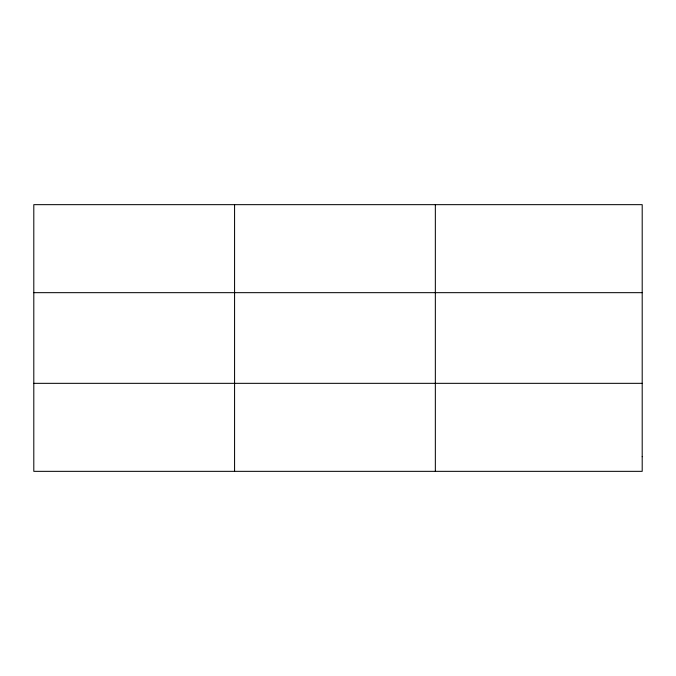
<?xml version="1.0" encoding="UTF-8"?>
<svg xmlns="http://www.w3.org/2000/svg" width="676" height="676" viewBox="0 0 676 676"><rect width="100%" height="100%" fill="white"/><g stroke="black" fill="none" stroke-linecap="round" stroke-linejoin="round"><path stroke-width="1.01" d="M234.572 204.659L234.572 471.341M435.344 204.659L435.344 471.341M33.8 292.666L642.2 292.666M33.8 383.334L642.2 383.334M642.2 456.672L642.2 471.341L33.8 471.341L33.8 204.659L642.2 204.659L642.2 456.672"/></g></svg>
